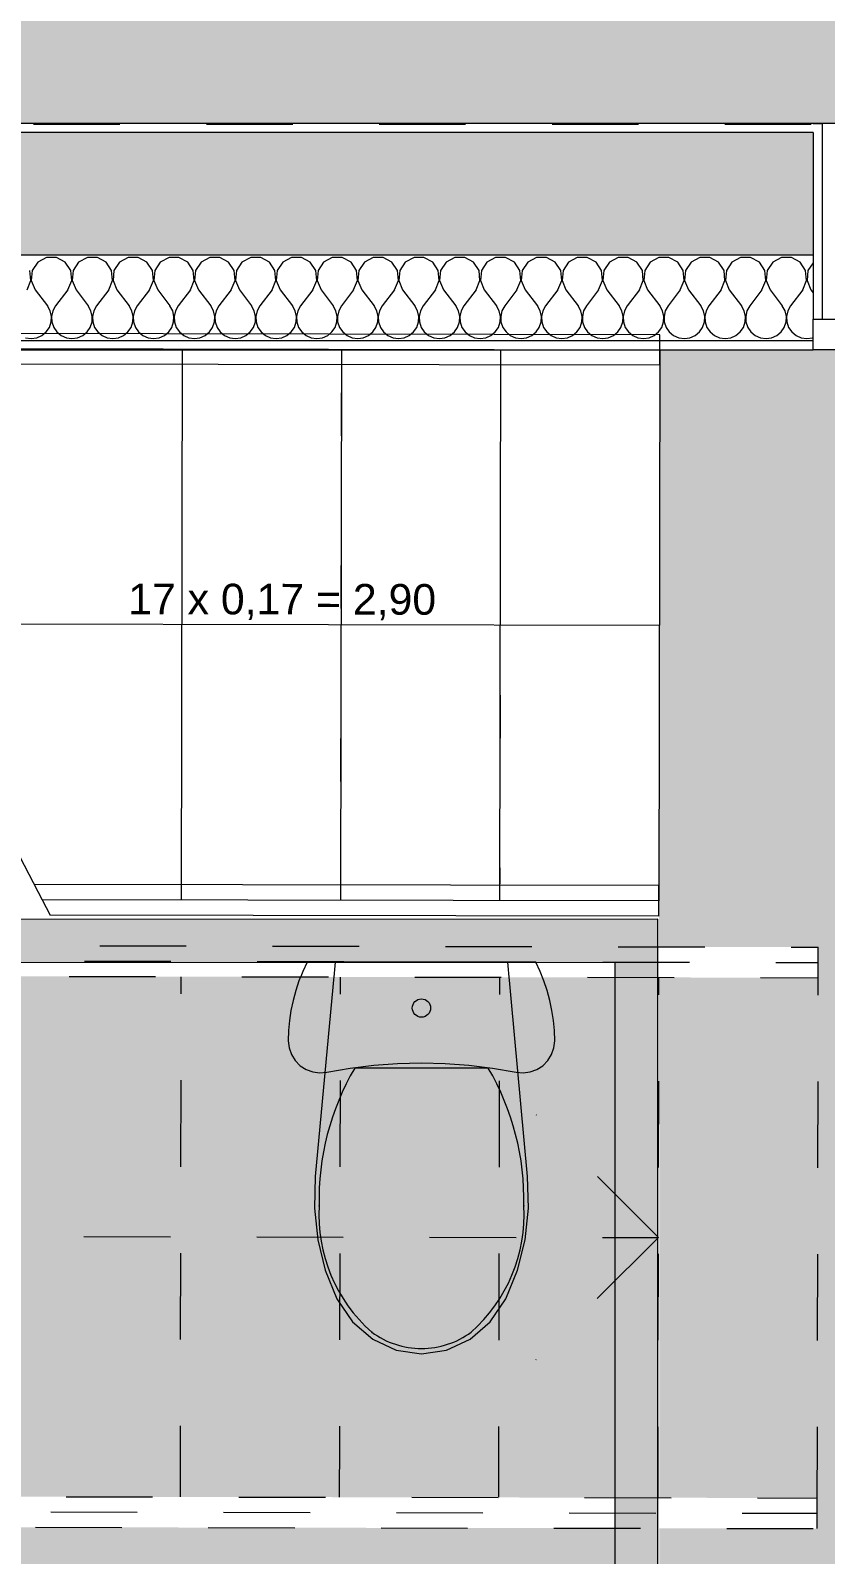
# Model space of a CAD drawing. Header units: millimetres. Extents: x 318905 to 439572, y -5133 to 105868.
# Drawn here: x 362800 to 364098, y 57105 to 59595 of the extents above; entities that cross this region are included whole.
import ezdxf

# ---------------------------------------------------------------- set-up
doc = ezdxf.new("R2010")
doc.units = ezdxf.units.MM
doc.header["$MEASUREMENT"] = 0
doc.linetypes.add('Traits', pattern=[282.222223, 141.111112, -141.111112])
doc.linetypes.add('Wipeout_Contour', pattern=[1000, 0, -1000])
for name, color, linetype, lineweight in [('2D - Dessins placés (Géomètre)_Stylo_No__2', 8, 'Continuous', 5), ('INTI_Escaliers_et_ascenseurs_Stylo_No__1', 7, 'Continuous', 5), ('INTI_Mobilier_Stylo_No__1', 7, 'Continuous', 5), ('Murs ext - Périphériques_Stylo_No__1', 7, 'Continuous', 5), ('Murs ext - Périphériques_Stylo_No__41', 7, 'Continuous', 20)]:
    doc.layers.add(name, color=color, linetype=linetype, lineweight=lineweight)
for name, color, linetype, lineweight, true_color in [('2D - Dessins placés (Géomètre)_Stylo_No__241', 7, 'Continuous', 5, 0x4d4d4d), ('2D - Dessins placés (Géomètre)_Stylo_No__253', 7, 'Continuous', 13, 0xb6d398), ('Murs ext - Périphériques_Stylo_No__67', 7, 'Continuous', 15, 0x6a6a6a), ('Murs ext - Périphériques_Stylo_No__87', 7, 'Continuous', 13, 0x6a6a6a)]:
    doc.layers.add(name, color=color, linetype=linetype, lineweight=lineweight, true_color=true_color)
doc.layers.add('INTI_Escaliers_et_ascenseurs', color=7, linetype='Continuous')
doc.layers.add('Marques & Zones', color=7, linetype='Continuous')
doc.styles.add('STYLE_GENERE_2', font='Arial')
pattern_1 = [(0, (0, 0), (0, 86.60254), [0, -50]), (0, (25, 43.3), (0, 86.60254), [0, -50])]

# ---------------------------------------------------------------- blocks, each defined once
blk = doc.blocks.new('*X19')
at = {"layer": 'Murs ext - Périphériques_Stylo_No__1', "linetype": 'Continuous'}
for p, q in [((362812, 59216.4), (362803, 59202.9)), ((362826.3, 59224.1), (362812, 59216.4)), ((362842.5, 59224.1), (362826.3, 59224.1)), ((362856.8, 59216.4), (362842.5, 59224.1)), ((362865.8, 59202.9), (362856.8, 59216.4)), ((362878.6, 59216.4), (362869.6, 59202.9)), ((362892.9, 59224.1), (362878.6, 59216.4)), ((362909.2, 59224.1), (362892.9, 59224.1)), ((362923.5, 59216.4), (362909.2, 59224.1)), ((362932.5, 59202.9), (362923.5, 59216.4)), ((362945.3, 59216.4), (362936.3, 59202.9)), ((362959.6, 59224.1), (362945.3, 59216.4)), ((362975.9, 59224.1), (362959.6, 59224.1)), ((362990.2, 59216.4), (362975.9, 59224.1)), ((362999.2, 59202.9), (362990.2, 59216.4)), ((363012, 59216.4), (363003, 59202.9)), ((363026.3, 59224.1), (363012, 59216.4)), ((363042.5, 59224.1), (363026.3, 59224.1)), ((363056.8, 59216.4), (363042.5, 59224.1)), ((363065.8, 59202.9), (363056.8, 59216.4)), ((363078.6, 59216.4), (363069.6, 59202.9)), ((363092.9, 59224.1), (363078.6, 59216.4)), ((363109.2, 59224.1), (363092.9, 59224.1)), ((363123.5, 59216.4), (363109.2, 59224.1)), ((363132.5, 59202.9), (363123.5, 59216.4)), ((363145.3, 59216.4), (363136.3, 59202.9)), ((363159.6, 59224.1), (363145.3, 59216.4)), ((363175.9, 59224.1), (363159.6, 59224.1)), ((363190.2, 59216.4), (363175.9, 59224.1)), ((363199.2, 59202.9), (363190.2, 59216.4)), ((363212, 59216.4), (363203, 59202.9)), ((363226.3, 59224.1), (363212, 59216.4)), ((363242.5, 59224.1), (363226.3, 59224.1)), ((363256.8, 59216.4), (363242.5, 59224.1)), ((363265.8, 59202.9), (363256.8, 59216.4)), ((363278.6, 59216.4), (363269.6, 59202.9)), ((363292.9, 59224.1), (363278.6, 59216.4)), ((363309.2, 59224.1), (363292.9, 59224.1)), ((363323.5, 59216.4), (363309.2, 59224.1)), ((363332.5, 59202.9), (363323.5, 59216.4)), ((363345.3, 59216.4), (363336.3, 59202.9)), ((363359.6, 59224.1), (363345.3, 59216.4)), ((363375.9, 59224.1), (363359.6, 59224.1)), ((363390.2, 59216.4), (363375.9, 59224.1)), ((363399.2, 59202.9), (363390.2, 59216.4)), ((363412, 59216.4), (363403, 59202.9)), ((363426.3, 59224.1), (363412, 59216.4)), ((363442.5, 59224.1), (363426.3, 59224.1)), ((363456.8, 59216.4), (363442.5, 59224.1)), ((363465.8, 59202.9), (363456.8, 59216.4)), ((363478.6, 59216.4), (363469.6, 59202.9)), ((363492.9, 59224.1), (363478.6, 59216.4)), ((363509.2, 59224.1), (363492.9, 59224.1)), ((363523.5, 59216.4), (363509.2, 59224.1)), ((363532.5, 59202.9), (363523.5, 59216.4)), ((363545.3, 59216.4), (363536.3, 59202.9)), ((363559.6, 59224.1), (363545.3, 59216.4)), ((363575.9, 59224.1), (363559.6, 59224.1)), ((363590.2, 59216.4), (363575.9, 59224.1)), ((363599.2, 59202.9), (363590.2, 59216.4)), ((363612, 59216.4), (363603, 59202.9)), ((363626.3, 59224.1), (363612, 59216.4)), ((363642.5, 59224.1), (363626.3, 59224.1)), ((363656.8, 59216.4), (363642.5, 59224.1)), ((363665.8, 59202.9), (363656.8, 59216.4)), ((363678.6, 59216.4), (363669.6, 59202.9)), ((363692.9, 59224.1), (363678.6, 59216.4)), ((363709.2, 59224.1), (363692.9, 59224.1)), ((363723.5, 59216.4), (363709.2, 59224.1)), ((363732.5, 59202.9), (363723.5, 59216.4)), ((363745.3, 59216.4), (363736.3, 59202.9)), ((363759.6, 59224.1), (363745.3, 59216.4)), ((363775.9, 59224.1), (363759.6, 59224.1)), ((363790.2, 59216.4), (363775.9, 59224.1)), ((363799.2, 59202.9), (363790.2, 59216.4)), ((363812, 59216.4), (363803, 59202.9)), ((363826.3, 59224.1), (363812, 59216.4)), ((363842.5, 59224.1), (363826.3, 59224.1)), ((363856.8, 59216.4), (363842.5, 59224.1)), ((363865.8, 59202.9), (363856.8, 59216.4)), ((363878.6, 59216.4), (363869.6, 59202.9)), ((363892.9, 59224.1), (363878.6, 59216.4)), ((363909.2, 59224.1), (363892.9, 59224.1)), ((363923.5, 59216.4), (363909.2, 59224.1)), ((363932.5, 59202.9), (363923.5, 59216.4)), ((363945.3, 59216.4), (363936.3, 59202.9)), ((363959.6, 59224.1), (363945.3, 59216.4)), ((363975.9, 59224.1), (363959.6, 59224.1)), ((363990.2, 59216.4), (363975.9, 59224.1)), ((363999.2, 59202.9), (363990.2, 59216.4)), ((364012, 59216.4), (364003, 59202.9)), ((364026.3, 59224.1), (364012, 59216.4)), ((364042.5, 59224.1), (364026.3, 59224.1)), ((364056.8, 59216.4), (364042.5, 59224.1)), ((364065.8, 59202.9), (364056.8, 59216.4)), ((364078.2, 59215.7), (364069.6, 59202.9)), ((362794.4, 59171.7), (362800.7, 59186.7)), ((362800.7, 59186.7), (362799.2, 59202.9)), ((362803, 59202.9), (362801.4, 59186.7)), ((362801.4, 59186.7), (362807.7, 59171.7)), ((362861.1, 59171.7), (362867.4, 59186.7)), ((362867.4, 59186.7), (362865.8, 59202.9)), ((362869.6, 59202.9), (362868.1, 59186.7)), ((362868.1, 59186.7), (362874.4, 59171.7)), ((362927.7, 59171.7), (362934, 59186.7)), ((362934, 59186.7), (362932.5, 59202.9)), ((362936.3, 59202.9), (362934.8, 59186.7)), ((362934.8, 59186.7), (362941.1, 59171.7)), ((362994.4, 59171.7), (363000.7, 59186.7)), ((363000.7, 59186.7), (362999.2, 59202.9)), ((363003, 59202.9), (363001.4, 59186.7)), ((363001.4, 59186.7), (363007.7, 59171.7)), ((363061.1, 59171.7), (363067.4, 59186.7)), ((363067.4, 59186.7), (363065.8, 59202.9)), ((363069.6, 59202.9), (363068.1, 59186.7)), ((363068.1, 59186.7), (363074.4, 59171.7)), ((363127.7, 59171.7), (363134, 59186.7)), ((363134, 59186.7), (363132.5, 59202.9)), ((363136.3, 59202.9), (363134.8, 59186.7)), ((363134.8, 59186.7), (363141.1, 59171.7)), ((363194.4, 59171.7), (363200.7, 59186.7)), ((363200.7, 59186.7), (363199.2, 59202.9)), ((363203, 59202.9), (363201.4, 59186.7)), ((363201.4, 59186.7), (363207.7, 59171.7)), ((363261.1, 59171.7), (363267.4, 59186.7)), ((363267.4, 59186.7), (363265.8, 59202.9)), ((363269.6, 59202.9), (363268.1, 59186.7)), ((363268.1, 59186.7), (363274.4, 59171.7)), ((363327.7, 59171.7), (363334, 59186.7)), ((363334, 59186.7), (363332.5, 59202.9)), ((363336.3, 59202.9), (363334.8, 59186.7)), ((363334.8, 59186.7), (363341.1, 59171.7)), ((363394.4, 59171.7), (363400.7, 59186.7)), ((363400.7, 59186.7), (363399.2, 59202.9)), ((363403, 59202.9), (363401.4, 59186.7)), ((363401.4, 59186.7), (363407.7, 59171.7)), ((363461.1, 59171.7), (363467.4, 59186.7)), ((363467.4, 59186.7), (363465.8, 59202.9)), ((363469.6, 59202.9), (363468.1, 59186.7)), ((363468.1, 59186.7), (363474.4, 59171.7)), ((363527.7, 59171.7), (363534, 59186.7)), ((363534, 59186.7), (363532.5, 59202.9)), ((363536.3, 59202.9), (363534.8, 59186.7)), ((363534.8, 59186.7), (363541.1, 59171.7)), ((363594.4, 59171.7), (363600.7, 59186.7)), ((363600.7, 59186.7), (363599.2, 59202.9)), ((363603, 59202.9), (363601.4, 59186.7)), ((363601.4, 59186.7), (363607.7, 59171.7)), ((363661.1, 59171.7), (363667.4, 59186.7)), ((363667.4, 59186.7), (363665.8, 59202.9)), ((363669.6, 59202.9), (363668.1, 59186.7)), ((363668.1, 59186.7), (363674.4, 59171.7)), ((363727.7, 59171.7), (363734, 59186.7)), ((363734, 59186.7), (363732.5, 59202.9)), ((363736.3, 59202.9), (363734.8, 59186.7)), ((363734.8, 59186.7), (363741.1, 59171.7)), ((363794.4, 59171.7), (363800.7, 59186.7)), ((363800.7, 59186.7), (363799.2, 59202.9)), ((363803, 59202.9), (363801.4, 59186.7)), ((363801.4, 59186.7), (363807.7, 59171.7)), ((363861.1, 59171.7), (363867.4, 59186.7)), ((363867.4, 59186.7), (363865.8, 59202.9)), ((363869.6, 59202.9), (363868.1, 59186.7)), ((363868.1, 59186.7), (363874.4, 59171.7)), ((363927.7, 59171.7), (363934, 59186.7)), ((363934, 59186.7), (363932.5, 59202.9)), ((363936.3, 59202.9), (363934.8, 59186.7)), ((363934.8, 59186.7), (363941.1, 59171.7)), ((363994.4, 59171.7), (364000.7, 59186.7)), ((364000.7, 59186.7), (363999.2, 59202.9)), ((364003, 59202.9), (364001.4, 59186.7)), ((364001.4, 59186.7), (364007.7, 59171.7)), ((364061.1, 59171.7), (364067.4, 59186.7)), ((364067.4, 59186.7), (364065.8, 59202.9)), ((364069.6, 59202.9), (364068.1, 59186.7)), ((364068.1, 59186.7), (364074.4, 59171.7)), ((362807.7, 59171.7), (362827.7, 59145.1)), ((362861.1, 59171.7), (362841.1, 59145.1)), ((362874.4, 59171.7), (362894.4, 59145.1)), ((362927.7, 59171.7), (362907.7, 59145.1)), ((362941.1, 59171.7), (362961.1, 59145.1)), ((362994.4, 59171.7), (362974.4, 59145.1)), ((363007.7, 59171.7), (363027.7, 59145.1)), ((363061.1, 59171.7), (363041.1, 59145.1)), ((363074.4, 59171.7), (363094.4, 59145.1)), ((363127.7, 59171.7), (363107.7, 59145.1)), ((363141.1, 59171.7), (363161.1, 59145.1)), ((363194.4, 59171.7), (363174.4, 59145.1)), ((363207.7, 59171.7), (363227.7, 59145.1)), ((363261.1, 59171.7), (363241.1, 59145.1)), ((363274.4, 59171.7), (363294.4, 59145.1)), ((363327.7, 59171.7), (363307.7, 59145.1)), ((363341.1, 59171.7), (363361.1, 59145.1)), ((363394.4, 59171.7), (363374.4, 59145.1)), ((363407.7, 59171.7), (363427.7, 59145.1)), ((363461.1, 59171.7), (363441.1, 59145.1)), ((363474.4, 59171.7), (363494.4, 59145.1)), ((363527.7, 59171.7), (363507.7, 59145.1)), ((363541.1, 59171.7), (363561.1, 59145.1)), ((363594.4, 59171.7), (363574.4, 59145.1)), ((363607.7, 59171.7), (363627.7, 59145.1)), ((363661.1, 59171.7), (363641.1, 59145.1)), ((363674.4, 59171.7), (363694.4, 59145.1)), ((363727.7, 59171.7), (363707.7, 59145.1)), ((363741.1, 59171.7), (363761.1, 59145.1)), ((363794.4, 59171.7), (363774.4, 59145.1)), ((363807.7, 59171.7), (363827.7, 59145.1)), ((363861.1, 59171.7), (363841.1, 59145.1)), ((363874.4, 59171.7), (363894.4, 59145.1)), ((363927.7, 59171.7), (363907.7, 59145.1)), ((363941.1, 59171.7), (363961.1, 59145.1)), ((363994.4, 59171.7), (363974.4, 59145.1)), ((364007.7, 59171.7), (364027.7, 59145.1)), ((364061.1, 59171.7), (364041.1, 59145.1)), ((364074.4, 59171.7), (364078.2, 59166.6)), ((362832.2, 59137), (362827.7, 59145.1)), ((362834.3, 59128.1), (362832.2, 59137)), ((362836.6, 59137), (362834.5, 59128.1)), ((362841.1, 59145.1), (362836.6, 59137)), ((362898.8, 59137), (362894.4, 59145.1)), ((362900.9, 59128.1), (362898.8, 59137)), ((362903.3, 59137), (362901.2, 59128.1)), ((362907.7, 59145.1), (362903.3, 59137)), ((362965.5, 59137), (362961.1, 59145.1)), ((362967.6, 59128.1), (362965.5, 59137)), ((362969.9, 59137), (362967.9, 59128.1)), ((362974.4, 59145.1), (362969.9, 59137)), ((363032.2, 59137), (363027.7, 59145.1)), ((363034.3, 59128.1), (363032.2, 59137)), ((363036.6, 59137), (363034.5, 59128.1)), ((363041.1, 59145.1), (363036.6, 59137)), ((363098.8, 59137), (363094.4, 59145.1)), ((363100.9, 59128.1), (363098.8, 59137)), ((363103.3, 59137), (363101.2, 59128.1)), ((363107.7, 59145.1), (363103.3, 59137)), ((363165.5, 59137), (363161.1, 59145.1)), ((363167.6, 59128.1), (363165.5, 59137)), ((363169.9, 59137), (363167.9, 59128.1)), ((363174.4, 59145.1), (363169.9, 59137)), ((363232.2, 59137), (363227.7, 59145.1)), ((363234.3, 59128.1), (363232.2, 59137)), ((363236.6, 59137), (363234.5, 59128.1)), ((363241.1, 59145.1), (363236.6, 59137)), ((363298.8, 59137), (363294.4, 59145.1)), ((363300.9, 59128.1), (363298.8, 59137)), ((363303.3, 59137), (363301.2, 59128.1)), ((363307.7, 59145.1), (363303.3, 59137)), ((363365.5, 59137), (363361.1, 59145.1)), ((363367.6, 59128.1), (363365.5, 59137)), ((363369.9, 59137), (363367.9, 59128.1)), ((363374.4, 59145.1), (363369.9, 59137)), ((363432.2, 59137), (363427.7, 59145.1)), ((363434.3, 59128.1), (363432.2, 59137)), ((363436.6, 59137), (363434.5, 59128.1)), ((363441.1, 59145.1), (363436.6, 59137)), ((363498.8, 59137), (363494.4, 59145.1)), ((363500.9, 59128.1), (363498.8, 59137)), ((363503.3, 59137), (363501.2, 59128.1)), ((363507.7, 59145.1), (363503.3, 59137)), ((363565.5, 59137), (363561.1, 59145.1)), ((363567.6, 59128.1), (363565.5, 59137)), ((363569.9, 59137), (363567.9, 59128.1)), ((363574.4, 59145.1), (363569.9, 59137)), ((363632.2, 59137), (363627.7, 59145.1)), ((363634.3, 59128.1), (363632.2, 59137)), ((363636.6, 59137), (363634.5, 59128.1)), ((363641.1, 59145.1), (363636.6, 59137)), ((363698.8, 59137), (363694.4, 59145.1)), ((363700.9, 59128.1), (363698.8, 59137)), ((363703.3, 59137), (363701.2, 59128.1)), ((363707.7, 59145.1), (363703.3, 59137)), ((363765.5, 59137), (363761.1, 59145.1)), ((363767.6, 59128.1), (363765.5, 59137)), ((363769.9, 59137), (363767.9, 59128.1)), ((363774.4, 59145.1), (363769.9, 59137)), ((363832.2, 59137), (363827.7, 59145.1)), ((363834.3, 59128.1), (363832.2, 59137)), ((363836.6, 59137), (363834.5, 59128.1)), ((363841.1, 59145.1), (363836.6, 59137)), ((363898.8, 59137), (363894.4, 59145.1)), ((363900.9, 59128.1), (363898.8, 59137)), ((363903.3, 59137), (363901.2, 59128.1)), ((363907.7, 59145.1), (363903.3, 59137)), ((363965.5, 59137), (363961.1, 59145.1)), ((363967.6, 59128.1), (363965.5, 59137)), ((363969.9, 59137), (363967.9, 59128.1)), ((363974.4, 59145.1), (363969.9, 59137)), ((364032.2, 59137), (364027.7, 59145.1)), ((364034.3, 59128.1), (364032.2, 59137)), ((364036.6, 59137), (364034.5, 59128.1)), ((364041.1, 59145.1), (364036.6, 59137)), ((362825.7, 59102.6), (362830.9, 59110.1)), ((362830.9, 59110.1), (362833.8, 59118.9)), ((362833.8, 59118.9), (362834.3, 59128.1)), ((362834.5, 59128.1), (362835, 59118.9)), ((362835, 59118.9), (362837.9, 59110.1)), ((362837.9, 59110.1), (362843.1, 59102.6)), ((362892.3, 59102.6), (362897.5, 59110.1)), ((362897.5, 59110.1), (362900.5, 59118.9)), ((362900.5, 59118.9), (362900.9, 59128.1)), ((362901.2, 59128.1), (362901.6, 59118.9)), ((362901.6, 59118.9), (362904.6, 59110.1)), ((362904.6, 59110.1), (362909.8, 59102.6)), ((362959, 59102.6), (362964.2, 59110.1)), ((362964.2, 59110.1), (362967.2, 59118.9)), ((362967.2, 59118.9), (362967.6, 59128.1)), ((362967.9, 59128.1), (362968.3, 59118.9)), ((362968.3, 59118.9), (362971.3, 59110.1)), ((362971.3, 59110.1), (362976.5, 59102.6)), ((363025.7, 59102.6), (363030.9, 59110.1)), ((363030.9, 59110.1), (363033.8, 59118.9)), ((363033.8, 59118.9), (363034.3, 59128.1)), ((363034.5, 59128.1), (363035, 59118.9)), ((363035, 59118.9), (363037.9, 59110.1)), ((363037.9, 59110.1), (363043.1, 59102.6)), ((363092.3, 59102.6), (363097.5, 59110.1)), ((363097.5, 59110.1), (363100.5, 59118.9)), ((363100.5, 59118.9), (363100.9, 59128.1)), ((363101.2, 59128.1), (363101.6, 59118.9)), ((363101.6, 59118.9), (363104.6, 59110.1)), ((363104.6, 59110.1), (363109.8, 59102.6)), ((363159, 59102.6), (363164.2, 59110.1)), ((363164.2, 59110.1), (363167.2, 59118.9)), ((363167.2, 59118.9), (363167.6, 59128.1)), ((363167.9, 59128.1), (363168.3, 59118.9)), ((363168.3, 59118.9), (363171.3, 59110.1)), ((363171.3, 59110.1), (363176.5, 59102.6)), ((363225.7, 59102.6), (363230.9, 59110.1)), ((363230.9, 59110.1), (363233.8, 59118.9)), ((363233.8, 59118.9), (363234.3, 59128.1)), ((363234.5, 59128.1), (363235, 59118.9)), ((363235, 59118.9), (363237.9, 59110.1)), ((363237.9, 59110.1), (363243.1, 59102.6)), ((363292.3, 59102.6), (363297.5, 59110.1)), ((363297.5, 59110.1), (363300.5, 59118.9)), ((363300.5, 59118.9), (363300.9, 59128.1)), ((363301.2, 59128.1), (363301.6, 59118.9)), ((363301.6, 59118.9), (363304.6, 59110.1)), ((363304.6, 59110.1), (363309.8, 59102.6)), ((363359, 59102.6), (363364.2, 59110.1)), ((363364.2, 59110.1), (363367.2, 59118.9)), ((363367.2, 59118.9), (363367.6, 59128.1)), ((363367.9, 59128.1), (363368.3, 59118.9)), ((363368.3, 59118.9), (363371.3, 59110.1)), ((363371.3, 59110.1), (363376.5, 59102.6)), ((363425.7, 59102.6), (363430.9, 59110.1)), ((363430.9, 59110.1), (363433.8, 59118.9)), ((363433.8, 59118.9), (363434.3, 59128.1)), ((363434.5, 59128.1), (363435, 59118.9)), ((363435, 59118.9), (363437.9, 59110.1)), ((363437.9, 59110.1), (363443.1, 59102.6)), ((363492.3, 59102.6), (363497.5, 59110.1)), ((363497.5, 59110.1), (363500.5, 59118.9)), ((363500.5, 59118.9), (363500.9, 59128.1)), ((363501.2, 59128.1), (363501.6, 59118.9)), ((363501.6, 59118.9), (363504.6, 59110.1)), ((363504.6, 59110.1), (363509.8, 59102.6)), ((363559, 59102.6), (363564.2, 59110.1)), ((363564.2, 59110.1), (363567.2, 59118.9)), ((363567.2, 59118.9), (363567.6, 59128.1)), ((363567.9, 59128.1), (363568.3, 59118.9)), ((363568.3, 59118.9), (363571.3, 59110.1)), ((363571.3, 59110.1), (363576.5, 59102.6)), ((363625.7, 59102.6), (363630.9, 59110.1)), ((363630.9, 59110.1), (363633.8, 59118.9)), ((363633.8, 59118.9), (363634.3, 59128.1)), ((363634.5, 59128.1), (363635, 59118.9)), ((363635, 59118.9), (363637.9, 59110.1)), ((363637.9, 59110.1), (363643.1, 59102.6)), ((363692.3, 59102.6), (363697.5, 59110.1)), ((363697.5, 59110.1), (363700.5, 59118.9)), ((363700.5, 59118.9), (363700.9, 59128.1)), ((363701.2, 59128.1), (363701.6, 59118.9)), ((363701.6, 59118.9), (363704.6, 59110.1)), ((363704.6, 59110.1), (363709.8, 59102.6)), ((363759, 59102.6), (363764.2, 59110.1)), ((363764.2, 59110.1), (363767.2, 59118.9)), ((363767.2, 59118.9), (363767.6, 59128.1)), ((363767.9, 59128.1), (363768.3, 59118.9)), ((363768.3, 59118.9), (363771.3, 59110.1)), ((363771.3, 59110.1), (363776.5, 59102.6)), ((363825.7, 59102.6), (363830.9, 59110.1)), ((363830.9, 59110.1), (363833.8, 59118.9)), ((363833.8, 59118.9), (363834.3, 59128.1)), ((363834.5, 59128.1), (363835, 59118.9)), ((363835, 59118.9), (363837.9, 59110.1)), ((363837.9, 59110.1), (363843.1, 59102.6)), ((363892.3, 59102.6), (363897.5, 59110.1)), ((363897.5, 59110.1), (363900.5, 59118.9)), ((363900.5, 59118.9), (363900.9, 59128.1)), ((363901.2, 59128.1), (363901.6, 59118.9)), ((363901.6, 59118.9), (363904.6, 59110.1)), ((363904.6, 59110.1), (363909.8, 59102.6)), ((363959, 59102.6), (363964.2, 59110.1)), ((363964.2, 59110.1), (363967.2, 59118.9)), ((363967.2, 59118.9), (363967.6, 59128.1)), ((363967.9, 59128.1), (363968.3, 59118.9)), ((363968.3, 59118.9), (363971.3, 59110.1)), ((363971.3, 59110.1), (363976.5, 59102.6)), ((364025.7, 59102.6), (364030.9, 59110.1)), ((364030.9, 59110.1), (364033.8, 59118.9)), ((364033.8, 59118.9), (364034.3, 59128.1)), ((364034.5, 59128.1), (364035, 59118.9)), ((364035, 59118.9), (364037.9, 59110.1)), ((364037.9, 59110.1), (364043.1, 59102.6)), ((362792, 59093), (362801.1, 59091.7)), ((362801.1, 59091.7), (362810.2, 59093)), ((362810.2, 59093), (362818.6, 59096.7)), ((362818.6, 59096.7), (362825.7, 59102.6)), ((362843.1, 59102.6), (362850.2, 59096.7)), ((362850.2, 59096.7), (362858.6, 59093)), ((362858.6, 59093), (362867.7, 59091.7)), ((362867.7, 59091.7), (362876.8, 59093)), ((362876.8, 59093), (362885.3, 59096.7)), ((362885.3, 59096.7), (362892.3, 59102.6)), ((362909.8, 59102.6), (362916.9, 59096.7)), ((362916.9, 59096.7), (362925.3, 59093)), ((362925.3, 59093), (362934.4, 59091.7)), ((362934.4, 59091.7), (362943.5, 59093)), ((362943.5, 59093), (362951.9, 59096.7)), ((362951.9, 59096.7), (362959, 59102.6)), ((362976.5, 59102.6), (362983.5, 59096.7)), ((362983.5, 59096.7), (362992, 59093)), ((362992, 59093), (363001.1, 59091.7)), ((363001.1, 59091.7), (363010.2, 59093)), ((363010.2, 59093), (363018.6, 59096.7)), ((363018.6, 59096.7), (363025.7, 59102.6)), ((363043.1, 59102.6), (363050.2, 59096.7)), ((363050.2, 59096.7), (363058.6, 59093)), ((363058.6, 59093), (363067.7, 59091.7)), ((363067.7, 59091.7), (363076.8, 59093)), ((363076.8, 59093), (363085.3, 59096.7)), ((363085.3, 59096.7), (363092.3, 59102.6)), ((363109.8, 59102.6), (363116.9, 59096.7)), ((363116.9, 59096.7), (363125.3, 59093)), ((363125.3, 59093), (363134.4, 59091.7)), ((363134.4, 59091.7), (363143.5, 59093)), ((363143.5, 59093), (363151.9, 59096.7)), ((363151.9, 59096.7), (363159, 59102.6)), ((363176.5, 59102.6), (363183.5, 59096.7)), ((363183.5, 59096.7), (363192, 59093)), ((363192, 59093), (363201.1, 59091.7)), ((363201.1, 59091.7), (363210.2, 59093)), ((363210.2, 59093), (363218.6, 59096.7)), ((363218.6, 59096.7), (363225.7, 59102.6)), ((363243.1, 59102.6), (363250.2, 59096.7)), ((363250.2, 59096.7), (363258.6, 59093)), ((363258.6, 59093), (363267.7, 59091.7)), ((363267.7, 59091.7), (363276.8, 59093)), ((363276.8, 59093), (363285.3, 59096.7)), ((363285.3, 59096.7), (363292.3, 59102.6)), ((363309.8, 59102.6), (363316.9, 59096.7)), ((363316.9, 59096.7), (363325.3, 59093)), ((363325.3, 59093), (363334.4, 59091.7)), ((363334.4, 59091.7), (363343.5, 59093)), ((363343.5, 59093), (363351.9, 59096.7)), ((363351.9, 59096.7), (363359, 59102.6)), ((363376.5, 59102.6), (363383.5, 59096.7)), ((363383.5, 59096.7), (363392, 59093)), ((363392, 59093), (363401.1, 59091.7)), ((363401.1, 59091.7), (363410.2, 59093)), ((363410.2, 59093), (363418.6, 59096.7)), ((363418.6, 59096.7), (363425.7, 59102.6)), ((363443.1, 59102.6), (363450.2, 59096.7)), ((363450.2, 59096.7), (363458.6, 59093)), ((363458.6, 59093), (363467.7, 59091.7)), ((363467.7, 59091.7), (363476.8, 59093)), ((363476.8, 59093), (363485.3, 59096.7)), ((363485.3, 59096.7), (363492.3, 59102.6)), ((363509.8, 59102.6), (363516.9, 59096.7)), ((363516.9, 59096.7), (363525.3, 59093)), ((363525.3, 59093), (363534.4, 59091.7)), ((363534.4, 59091.7), (363543.5, 59093)), ((363543.5, 59093), (363551.9, 59096.7)), ((363551.9, 59096.7), (363559, 59102.6)), ((363576.5, 59102.6), (363583.5, 59096.7)), ((363583.5, 59096.7), (363592, 59093)), ((363592, 59093), (363601.1, 59091.7)), ((363601.1, 59091.7), (363610.2, 59093)), ((363610.2, 59093), (363618.6, 59096.7)), ((363618.6, 59096.7), (363625.7, 59102.6)), ((363643.1, 59102.6), (363650.2, 59096.7)), ((363650.2, 59096.7), (363658.6, 59093)), ((363658.6, 59093), (363667.7, 59091.7)), ((363667.7, 59091.7), (363676.8, 59093)), ((363676.8, 59093), (363685.3, 59096.7)), ((363685.3, 59096.7), (363692.3, 59102.6)), ((363709.8, 59102.6), (363716.9, 59096.7)), ((363716.9, 59096.7), (363725.3, 59093)), ((363725.3, 59093), (363734.4, 59091.7)), ((363734.4, 59091.7), (363743.5, 59093)), ((363743.5, 59093), (363751.9, 59096.7)), ((363751.9, 59096.7), (363759, 59102.6)), ((363776.5, 59102.6), (363783.5, 59096.7)), ((363783.5, 59096.7), (363792, 59093)), ((363792, 59093), (363801.1, 59091.7)), ((363801.1, 59091.7), (363810.2, 59093)), ((363810.2, 59093), (363818.6, 59096.7)), ((363818.6, 59096.7), (363825.7, 59102.6)), ((363843.1, 59102.6), (363850.2, 59096.7)), ((363850.2, 59096.7), (363858.6, 59093)), ((363858.6, 59093), (363867.7, 59091.7)), ((363867.7, 59091.7), (363876.8, 59093)), ((363876.8, 59093), (363885.3, 59096.7)), ((363885.3, 59096.7), (363892.3, 59102.6)), ((363909.8, 59102.6), (363916.9, 59096.7)), ((363916.9, 59096.7), (363925.3, 59093)), ((363925.3, 59093), (363934.4, 59091.7)), ((363934.4, 59091.7), (363943.5, 59093)), ((363943.5, 59093), (363951.9, 59096.7)), ((363951.9, 59096.7), (363959, 59102.6)), ((363976.5, 59102.6), (363983.5, 59096.7)), ((363983.5, 59096.7), (363992, 59093)), ((363992, 59093), (364001.1, 59091.7)), ((364001.1, 59091.7), (364010.2, 59093)), ((364010.2, 59093), (364018.6, 59096.7)), ((364018.6, 59096.7), (364025.7, 59102.6)), ((364043.1, 59102.6), (364050.2, 59096.7)), ((364050.2, 59096.7), (364058.6, 59093)), ((364058.6, 59093), (364067.7, 59091.7)), ((364067.7, 59091.7), (364076.8, 59093)), ((364076.8, 59093), (364078.2, 59093.6))]:
    blk.add_line(p, q, dxfattribs=at)
blk = doc.blocks.new('Hachure_7', base_point=(0, 4000))
at = {"layer": 'Murs ext - Périphériques_Stylo_No__1', "linetype": 'Continuous'}
blk.add_blockref('*X19', (0, 0), dxfattribs=at)
blk = doc.blocks.new('WC 20[33]', base_point=(363438.5, 58073))
at = {"layer": 'INTI_Mobilier_Stylo_No__1', "linetype": 'Continuous'}
for p, q in [((363251.7, 58073), (363244.6, 58058)), ((363625.2, 58073), (363251.7, 58073)), ((363297.5, 58073), (363265.1, 57722.7)), ((363579.4, 58073), (363297.5, 58073)), ((363611.8, 57722.7), (363579.4, 58073)), ((363632.3, 58058), (363625.2, 58073)), ((363238.4, 58042.5), (363233.1, 58026.7)), ((363244.6, 58058), (363238.4, 58042.5)), ((363638.5, 58042.5), (363632.3, 58058)), ((363643.8, 58026.7), (363638.5, 58042.5)), ((363233.1, 58026.7), (363228.8, 58010.6)), ((363648.2, 58010.6), (363643.8, 58026.7)), ((363225.4, 57994.3), (363222.9, 57977.8)), ((363228.8, 58010.6), (363225.4, 57994.3)), ((363651.6, 57994.3), (363648.2, 58010.6)), ((363654, 57977.8), (363651.6, 57994.3)), ((363222.9, 57977.8), (363221.5, 57961.2)), ((363655.5, 57961.2), (363654, 57977.8)), ((363221.5, 57961.2), (363221, 57944.6)), ((363221, 57944.6), (363222.2, 57933)), ((363654.7, 57933), (363656, 57944.6)), ((363656, 57944.6), (363655.5, 57961.2)), ((363222.2, 57933), (363226, 57922.1)), ((363226, 57922.1), (363232.1, 57912.2)), ((363232.1, 57912.2), (363240.3, 57903.9)), ((363636.7, 57903.9), (363644.8, 57912.2)), ((363644.8, 57912.2), (363650.9, 57922.1)), ((363650.9, 57922.1), (363654.7, 57933)), ((363240.3, 57903.9), (363250, 57897.6)), ((363250, 57897.6), (363260.9, 57893.6)), ((363260.9, 57893.6), (363272.4, 57892.1)), ((363272.4, 57892.1), (363284, 57893.1)), ((363284, 57893.1), (363322.2, 57899.9)), ((363322.2, 57899.9), (363360.8, 57904.7)), ((363438.5, 57900), (363329.5, 57900)), ((363360.8, 57904.7), (363399.6, 57907.7)), ((363399.6, 57907.7), (363438.5, 57908.6)), ((363438.5, 57908.6), (363477.3, 57907.7)), ((363547.4, 57900), (363438.5, 57900)), ((363477.3, 57907.7), (363516.1, 57904.7)), ((363516.1, 57904.7), (363554.7, 57899.9)), ((363554.7, 57899.9), (363593, 57893.1)), ((363593, 57893.1), (363604.5, 57892.1)), ((363604.5, 57892.1), (363616, 57893.6)), ((363616, 57893.6), (363626.9, 57897.6)), ((363626.9, 57897.6), (363636.7, 57903.9)), ((363265.1, 57722.7), (363263.6, 57671)), ((363613.4, 57671), (363611.8, 57722.7)), ((363263.6, 57671), (363269, 57619.6)), ((363607.9, 57619.6), (363613.4, 57671)), ((363269, 57619.6), (363281.4, 57569.9)), ((363595.5, 57569.9), (363607.9, 57619.6)), ((363281.4, 57569.9), (363300.5, 57522.9)), ((363576.5, 57522.9), (363595.5, 57569.9)), ((363300.5, 57522.9), (363326.1, 57485.7)), ((363550.9, 57485.7), (363576.5, 57522.9)), ((363326.1, 57485.7), (363359.1, 57457.2)), ((363517.8, 57457.2), (363550.9, 57485.7)), ((363519.5, 57468.5), (363519.5, 57468.5)), ((363359.1, 57457.2), (363397.4, 57439.3)), ((363397.4, 57439.3), (363438.5, 57433)), ((363438.5, 57441.7), (363438.5, 57441.7)), ((363438.5, 57433), (363479.5, 57439.3)), ((363479.5, 57439.3), (363517.8, 57457.2))]:
    blk.add_line(p, q, dxfattribs=at)
blk.add_circle((363438.5, 57998.1), 15, dxfattribs=at)
for centre, radius, start, end in [((363696.6, 57685.1), 425.4, 149.6516, 181.3538), ((363180.4, 57685.1), 425.4, 358.6459, 30.3481), ((363527.9, 57660.7), 257, 176.8047, 228.4244), ((363349, 57660.7), 257, 311.5754, 3.195), ((363439.3, 57580.3), 138.6, 233.7771, 269.6643), ((363437.7, 57580.3), 138.6, 270.3355, 306.2227)]:
    blk.add_arc(centre, radius, start, end, dxfattribs=at)
for p in [(363547.4, 57900), (363271.4, 57675.1), (363605.5, 57675.1), (363357.4, 57468.5)]:
    blk.add_point(p, dxfattribs=at)

msp = doc.modelspace()

# ---------------------------------------------------------------- hatches: boundary and pattern name
at = {"layer": '2D - Dessins placés (Géomètre)_Stylo_No__253', "linetype": 'Continuous', "lineweight": 0, "true_color": 0x5b694c}
msp.add_hatch(color=251, dxfattribs=at).paths.add_polyline_path([(356951.048, 53027.676), (357408.622, 62914.885), (368351.981, 63040.659), (368353.253, 59443.395), (361333.961, 59443.406), (361334.473, 56252.171), (360374.473, 56252.017), (360374.991, 53028.226)])
at = {"layer": 'Marques & Zones', "linetype": 'Continuous', "lineweight": 0, "true_color": 0xebf5fc}
for points in [[(361705.26, 51351.69), (368154.318, 51351.676), (368153.078, 59073.346), (363826.389, 59073.369), (363826.848, 56216.703), (363201.771, 56216.602), (363201.955, 55065.784), (363274.664, 55065.796), (363274.771, 54395.879), (361704.771, 54395.627)], [(361694.765, 57214.521), (361703.322, 56662.053), (362082.103, 56662.114), (362082.163, 56286.422), (363824.468, 56286.702), (363824.181, 58073.111), (362784.572, 58072.944), (362784.71, 57214.696)]]:
    msp.add_hatch(color=7, dxfattribs=at).paths.add_polyline_path(points)
at = {"layer": 'Murs ext - Périphériques_Stylo_No__1', "linetype": 'Continuous'}
h = msp.add_hatch(dxfattribs=at)
h.set_pattern_fill('Plâtre___Enduit', color=256, style=0, pattern_type=2)
h.set_pattern_definition(pattern_1)
h.paths.add_polyline_path([(361348.963, 59428.39), (364078.204, 59428.39), (364078.204, 59443.39), (361333.961, 59443.39)])
h = msp.add_hatch(dxfattribs=at)
h.set_pattern_fill('Plâtre___Enduit', color=256, style=0, pattern_type=2)
h.set_pattern_definition(pattern_1)
h.paths.add_polyline_path([(364078.204, 59443.39), (364078.204, 59428.39), (364078.204, 59123.39), (364093.204, 59123.39), (364093.204, 59443.39)])
msp.add_hatch(color=256, dxfattribs=at).paths.add_polyline_path([(361548.995, 59228.39), (364078.204, 59228.39), (364078.204, 59428.39), (361348.963, 59428.39)])

# ---------------------------------------------------------------- linework, layer by layer
at = {"layer": '2D - Dessins placés (Géomètre)_Stylo_No__2', "linetype": 'Traits'}
msp.add_line((353773.835, 59440.54), (383780.614, 59445.36), dxfattribs=at)
at = {"layer": '2D - Dessins placés (Géomètre)_Stylo_No__241', "linetype": 'Continuous', "flags": 128}
msp.add_lwpolyline([(356951.048, 53027.676), (357408.622, 62914.885), (368351.981, 63040.659), (368353.253, 59443.395), (361333.961, 59443.406), (361334.473, 56252.171), (360374.473, 56252.017), (360374.991, 53028.226)], close=True, dxfattribs=at)
at = {"layer": 'INTI_Escaliers_et_ascenseurs_Stylo_No__1', "linetype": 'Continuous'}
for p, q in [((363827.703, 59073.11), (362350.521, 59075.739)), ((362350.521, 59075.739), (362818.918, 58174.904)), ((363047.705, 59074.498), (363046.103, 58174.5)), ((363307.704, 59074.036), (363306.102, 58174.037)), ((363567.704, 59073.573), (363566.102, 58173.574)), ((363827.703, 59073.11), (363826.101, 58173.111)), ((363827.703, 59073.11), (363826.101, 58173.111)), ((363826.101, 58173.111), (362818.918, 58174.904))]:
    msp.add_line(p, q, dxfattribs=at)
at = {"layer": 'INTI_Escaliers_et_ascenseurs_Stylo_No__1', "linetype": 'Traits'}
for p, q in [((363047.705, 59074.498), (363046.103, 58174.5)), ((363307.704, 59074.036), (363306.102, 58174.037)), ((363567.704, 59073.573), (363566.102, 58173.574)), ((362605.925, 58075.283), (364086.316, 58072.648)), ((363044.716, 57174.501), (363046.318, 58074.499)), ((363044.716, 57174.501), (363046.318, 58074.499)), ((363304.715, 57174.038), (363306.317, 58074.036)), ((363304.715, 57174.038), (363306.317, 58074.036)), ((363564.715, 57173.575), (363566.317, 58073.574)), ((363564.715, 57173.575), (363566.317, 58073.574)), ((363824.714, 57173.112), (363826.316, 58073.111)), ((363824.714, 57173.112), (363826.316, 58073.111)), ((364084.714, 57172.65), (364086.316, 58072.648)), ((364084.714, 57172.65), (364086.316, 58072.648)), ((364084.714, 57172.65), (364086.316, 58072.648)), ((361704.325, 57176.887), (364084.714, 57172.65))]:
    msp.add_line(p, q, dxfattribs=at)
at = {"layer": 'Murs ext - Périphériques_Stylo_No__1', "linetype": 'Continuous'}
for p, q in [((364078.204, 59443.39), (364093.204, 59443.39)), ((365063.204, 59443.39), (364093.204, 59443.39)), ((364093.204, 59123.39), (364093.204, 59443.39)), ((361548.995, 59228.39), (364078.204, 59228.39)), ((364078.204, 59123.39), (364128.204, 59123.39)), ((364078.204, 59088.39), (364078.204, 59123.39)), ((364078.204, 59088.39), (364078.204, 59123.39)), ((361689.018, 59088.39), (364078.204, 59088.39)), ((364078.204, 59073.39), (364078.204, 59088.39)), ((364078.204, 59073.39), (364078.204, 59088.39)), ((365078.204, 59073.39), (364078.204, 59073.39)), ((364103.204, 59073.39), (364078.204, 59073.39))]:
    msp.add_line(p, q, dxfattribs=at)
at = {"layer": 'Murs ext - Périphériques_Stylo_No__67', "linetype": 'Continuous'}
for p, q in [((364078.204, 59428.39), (361348.963, 59428.39)), ((364078.204, 59428.39), (364078.204, 59123.39)), ((364078.204, 59088.39), (364078.204, 59123.39))]:
    msp.add_line(p, q, dxfattribs=at)
at = {"layer": 'Murs ext - Périphériques_Stylo_No__87', "linetype": 'Continuous'}
for p, q in [((364078.204, 59443.39), (364093.204, 59443.39)), ((364093.204, 59123.39), (364093.204, 59443.39)), ((364078.204, 59123.39), (364093.204, 59123.39)), ((364078.204, 59073.39), (364078.204, 59088.39))]:
    msp.add_line(p, q, dxfattribs=at)
at = {"layer": 'Murs ext - Périphériques_Stylo_No__87', "linetype": 'Continuous', "flags": 128}
for points in [[(364078.204, 59443.39), (361333.961, 59443.39)], [(361704.02, 59073.39), (364078.204, 59073.39)]]:
    msp.add_lwpolyline(points, dxfattribs=at)

# ---------------------------------------------------------------- block references
at = {"layer": 'Murs ext - Périphériques_Stylo_No__1', "linetype": 'Continuous'}
msp.add_blockref('Hachure_7', (0, 4000), dxfattribs=at)

# ---------------------------------------------------------------- next in the draw order: wipeouts: each hides what was drawn before it
at = {"color": 254, "linetype": 'Wipeout_Contour', "lineweight": 0, "ltscale": 2936532.773651657}
msp.add_wipeout([(362224.694, 59100.963), (361682.751, 59101.928), (361679.28, 57151.931), (364084.67, 57147.65), (364084.759, 57197.649), (361729.369, 57201.842), (361732.662, 59051.839), (362250.717, 59050.917)], dxfattribs=at).dxf.layer = 'INTI_Escaliers_et_ascenseurs'

# ---------------------------------------------------------------- next in the draw order: linework, layer by layer
at = {"layer": 'INTI_Escaliers_et_ascenseurs_Stylo_No__1', "linetype": 'Continuous'}
for p, q in [((363827.748, 59098.11), (362337.509, 59100.763)), ((363827.659, 59048.11), (363827.748, 59098.11)), ((363827.703, 59073.11), (362350.521, 59075.739)), ((363827.659, 59048.11), (362363.531, 59050.716)), ((363826.902, 58623.111), (362606.904, 58625.282))]:
    msp.add_line(p, q, dxfattribs=at)
at = {"layer": 'INTI_Escaliers_et_ascenseurs_Stylo_No__1', "linetype": 'Traits'}
for p, q in [((363825.515, 57623.112), (363625.872, 57823.467)), ((362605.124, 57625.284), (363825.515, 57623.112)), ((363825.515, 57623.112), (363625.16, 57423.468)), ((361729.369, 57201.842), (364084.759, 57197.649)), ((364084.67, 57147.65), (364084.759, 57197.649)), ((361704.325, 57176.887), (364084.714, 57172.65)), ((361679.28, 57151.931), (364084.67, 57147.65))]:
    msp.add_line(p, q, dxfattribs=at)

# ---------------------------------------------------------------- next in the draw order: texts
at = {"layer": 'INTI_Escaliers_et_ascenseurs_Stylo_No__1', "linetype": 'Continuous', "insert": (363462.401, 58661.048), "char_height": 50, "attachment_point": 6, "rotation": 359.898016, "style": 'STYLE_GENERE_2'}
msp.add_mtext('\\A1;{\\pqr;\\fArial|b0|i0|c0|p34; 17 x 0,17 = 2,90}', dxfattribs=at)

# ---------------------------------------------------------------- next in the draw order: wipeouts: each hides what was drawn before it
at = {"color": 254, "linetype": 'Wipeout_Contour', "lineweight": 0, "ltscale": 2941003.403691994}
msp.add_wipeout([(362693.092, 58200.128), (362581.148, 58200.327), (362580.881, 58050.328), (364086.271, 58047.648), (364086.36, 58097.648), (362630.97, 58100.239), (362631.059, 58150.239), (362719.115, 58150.082)], dxfattribs=at).dxf.layer = 'INTI_Escaliers_et_ascenseurs'

# ---------------------------------------------------------------- next in the draw order: hatches: boundary and pattern name
at = {"layer": 'Murs ext - Périphériques_Stylo_No__1', "linetype": 'Continuous'}
for points in [[(363824.17, 58143.111), (361672.765, 58142.765), (361672.776, 58072.765), (363754.181, 58073.099)], [(363824.479, 56216.702), (363824.17, 58143.111), (363754.181, 58073.099), (363754.468, 56286.691)]]:
    msp.add_hatch(color=256, dxfattribs=at).paths.add_polyline_path(points)

# ---------------------------------------------------------------- next in the draw order: linework, layer by layer
at = {"layer": 'INTI_Escaliers_et_ascenseurs_Stylo_No__1', "linetype": 'Continuous'}
for p, q in [((363826.146, 58198.111), (362805.907, 58199.927)), ((362805.907, 58199.927), (362831.928, 58149.881)), ((363826.057, 58148.111), (363826.146, 58198.111)), ((363826.101, 58173.111), (362818.918, 58174.904)), ((363826.057, 58148.111), (362831.928, 58149.881))]:
    msp.add_line(p, q, dxfattribs=at)
at = {"layer": 'INTI_Escaliers_et_ascenseurs_Stylo_No__1', "linetype": 'Traits'}
for p, q in [((362630.97, 58100.239), (364086.36, 58097.648)), ((364086.271, 58047.648), (364086.36, 58097.648)), ((362605.925, 58075.283), (364086.316, 58072.648)), ((362580.881, 58050.328), (364086.271, 58047.648))]:
    msp.add_line(p, q, dxfattribs=at)
at = {"layer": 'Murs ext - Périphériques_Stylo_No__41', "linetype": 'Continuous', "flags": 128}
for points in [[(363824.17, 58143.111), (361672.765, 58142.765)], [(363824.479, 56216.702), (363824.17, 58143.111)], [(361672.776, 58072.765), (363754.181, 58073.099)], [(363754.181, 58073.099), (363754.468, 56286.691)]]:
    msp.add_lwpolyline(points, dxfattribs=at)

# ---------------------------------------------------------------- next in the draw order: block references
at = {"layer": 'INTI_Mobilier_Stylo_No__1', "linetype": 'Continuous'}
msp.add_blockref('WC 20[33]', (363438.463, 58073.049), dxfattribs=at)

doc.saveas('drawing.dxf')
